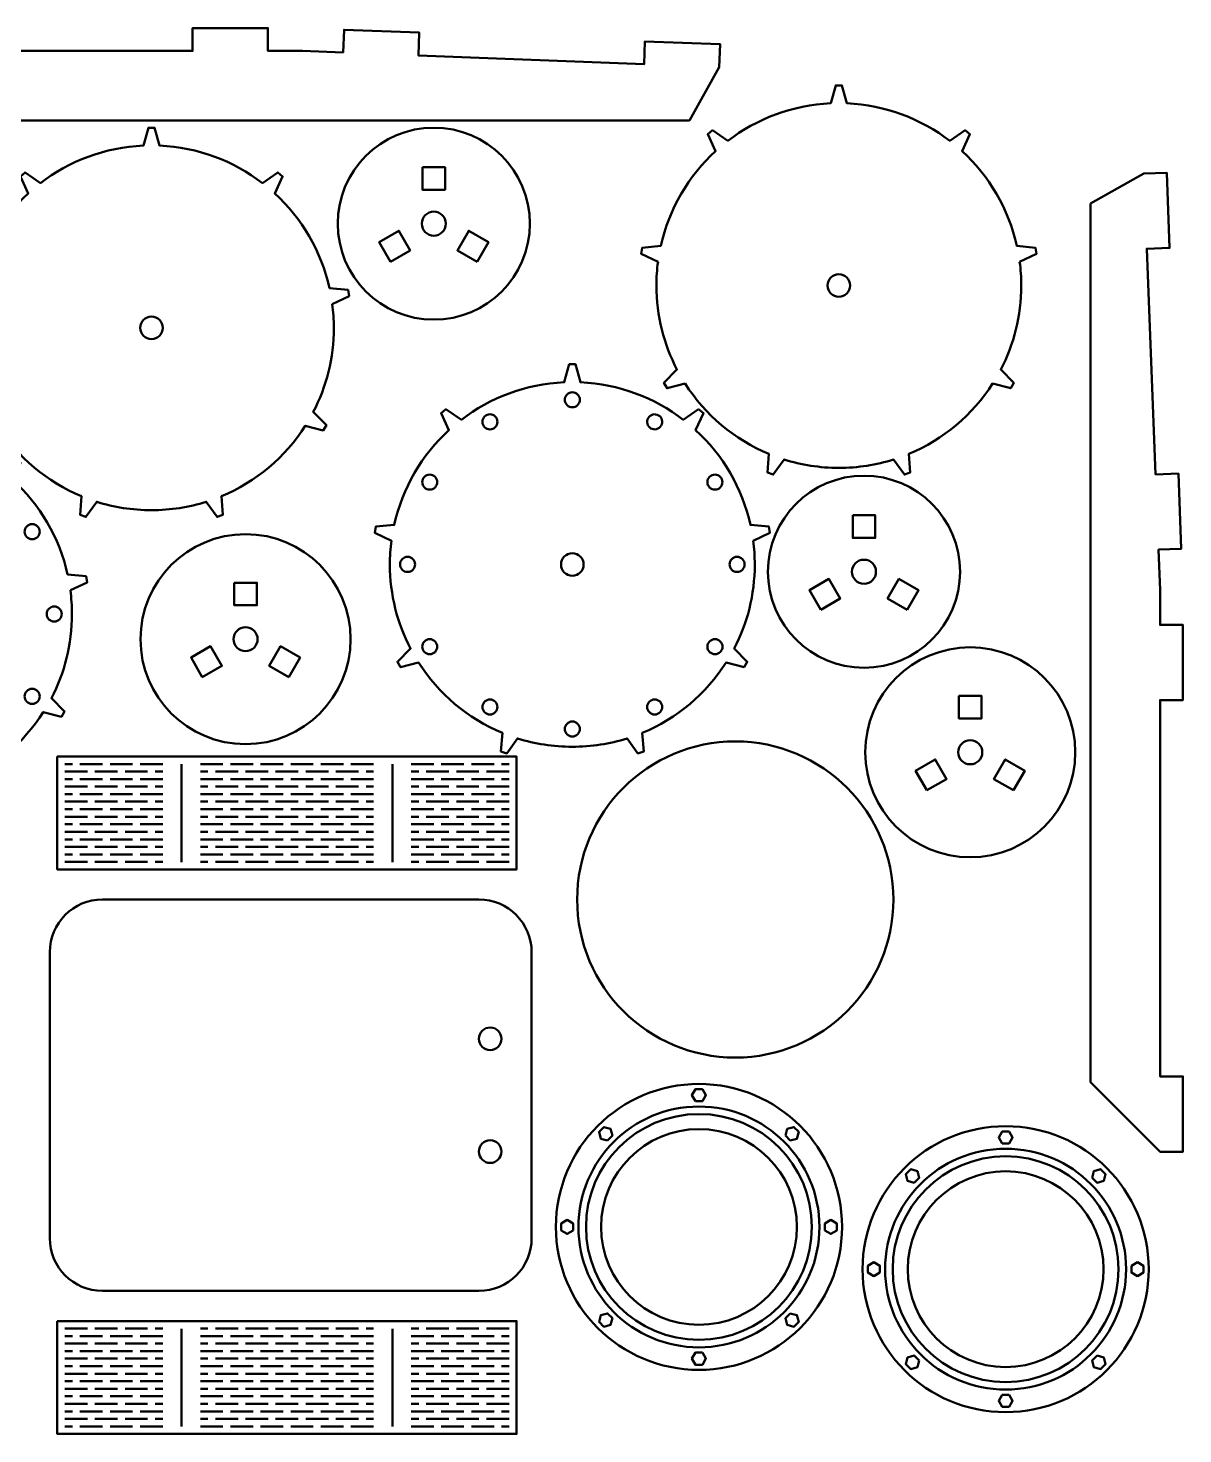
# Model space of a CAD drawing. Header units: inches. Extents: x -370 to 849, y -422 to 797.
# Drawn here: x 695.2 to 848.5, y -321.3 to -134.5 of the extents above; entities that cross this region are included whole.
import ezdxf

# ---------------------------------------------------------------- set-up
doc = ezdxf.new("R2010")
doc.units = ezdxf.units.IN
doc.header["$MEASUREMENT"] = 0
doc.layers.add('Layer 1', color=7, linetype='Continuous')

# ---------------------------------------------------------------- blocks, each defined once
blk = doc.blocks.new('block 59')
at = {"layer": 'Layer 1', "color": 7, "lineweight": 50, "true_color": 0xffffff}
blk.add_open_spline([(762.05, -257.26), (762.05, -253.39), (758.92, -250.25), (755.05, -250.25), (755.05, -250.25), (705.05, -250.25), (705.05, -250.25), (701.19, -250.25), (698.05, -253.39), (698.05, -257.26), (698.05, -257.26), (698.05, -295.26), (698.05, -295.26), (698.05, -299.12), (701.19, -302.26), (705.05, -302.26), (705.05, -302.26), (755.05, -302.26), (755.05, -302.26), (758.92, -302.26), (762.05, -299.12), (762.05, -295.26), (762.05, -295.26), (762.05, -257.26), (762.05, -257.26)], degree=3, knots=[0, 0, 0, 0, 1, 1, 1, 2, 2, 2, 3, 3, 3, 4, 4, 4, 5, 5, 5, 6, 6, 6, 7, 7, 7, 8, 8, 8, 8], dxfattribs=at)
at = {"layer": 'Layer 1', "color": 240, "lineweight": 50, "true_color": 0xed1c24}
for points in [[(756.55, -267.25), (757.38, -267.25), (758.05, -267.93), (758.05, -268.75), (758.05, -269.58), (757.38, -270.25), (756.55, -270.25), (755.73, -270.25), (755.05, -269.58), (755.05, -268.75), (755.05, -267.93), (755.73, -267.25), (756.55, -267.25)], [(756.55, -282.25), (757.38, -282.25), (758.05, -282.93), (758.05, -283.75), (758.05, -284.58), (757.38, -285.25), (756.55, -285.25), (755.73, -285.25), (755.05, -284.58), (755.05, -283.75), (755.05, -282.93), (755.73, -282.25), (756.55, -282.25)]]:
    blk.add_open_spline(points, degree=3, knots=[0, 0, 0, 0, 1, 1, 1, 2, 2, 2, 3, 3, 3, 4, 4, 4, 4], dxfattribs=at)
blk = doc.blocks.new('block 62')
at = {"layer": 'Layer 1', "color": 7, "lineweight": 50, "true_color": 0xffffff}
for points in [[(699.05, -306.26), (760.05, -306.26), (760.05, -321.26), (699.05, -321.26), (699.05, -306.26)], [(700.05, -308.26), (701.05, -308.26)], [(703.05, -309.26), (700.05, -309.26)], [(705.05, -308.26), (702.05, -308.26)], [(707.05, -309.26), (704.05, -309.26)], [(709.05, -308.26), (706.05, -308.26)], [(711.05, -309.26), (708.05, -309.26)], [(713.05, -308.26), (710.05, -308.26)], [(713.05, -309.26), (712.05, -309.26)], [(721.05, -308.26), (718.05, -308.26)], [(719.05, -309.26), (718.05, -309.26)], [(723.05, -309.26), (720.05, -309.26)], [(725.05, -308.26), (722.05, -308.26)], [(727.05, -309.26), (724.05, -309.26)], [(729.05, -308.26), (726.05, -308.26)], [(731.05, -309.26), (728.05, -309.26)], [(733.05, -308.26), (730.05, -308.26)], [(735.05, -309.26), (732.05, -309.26)], [(737.05, -308.26), (734.05, -308.26)], [(739.05, -309.26), (736.05, -309.26)], [(741.05, -308.26), (738.05, -308.26)], [(741.05, -309.26), (740.05, -309.26)], [(749.05, -308.26), (746.05, -308.26)], [(747.05, -309.26), (746.05, -309.26)], [(751.05, -309.26), (748.05, -309.26)], [(753.05, -308.26), (750.05, -308.26)], [(755.05, -309.26), (752.05, -309.26)], [(757.05, -308.26), (754.05, -308.26)], [(759.05, -309.26), (756.05, -309.26)], [(758.05, -308.26), (759.05, -308.26)], [(700.05, -310.26), (701.05, -310.26)], [(703.05, -311.26), (700.05, -311.26)], [(705.05, -310.26), (702.05, -310.26)], [(707.05, -311.26), (704.05, -311.26)], [(709.05, -310.26), (706.05, -310.26)], [(711.05, -311.26), (708.05, -311.26)], [(713.05, -310.26), (710.05, -310.26)], [(713.05, -311.26), (712.05, -311.26)], [(721.05, -310.26), (718.05, -310.26)], [(719.05, -311.26), (718.05, -311.26)], [(723.05, -311.26), (720.05, -311.26)], [(725.05, -310.26), (722.05, -310.26)], [(727.05, -311.26), (724.05, -311.26)], [(729.05, -310.26), (726.05, -310.26)], [(731.05, -311.26), (728.05, -311.26)], [(733.05, -310.26), (730.05, -310.26)], [(735.05, -311.26), (732.05, -311.26)], [(737.05, -310.26), (734.05, -310.26)], [(739.05, -311.26), (736.05, -311.26)], [(741.05, -310.26), (738.05, -310.26)], [(741.05, -311.26), (740.05, -311.26)], [(749.05, -310.26), (746.05, -310.26)], [(747.05, -311.26), (746.05, -311.26)], [(751.05, -311.26), (748.05, -311.26)], [(753.05, -310.26), (750.05, -310.26)], [(755.05, -311.26), (752.05, -311.26)], [(757.05, -310.26), (754.05, -310.26)], [(759.05, -311.26), (756.05, -311.26)], [(758.05, -310.26), (759.05, -310.26)], [(700.05, -312.26), (701.05, -312.26)], [(703.05, -313.26), (700.05, -313.26)], [(705.05, -312.26), (702.05, -312.26)], [(707.05, -313.26), (704.05, -313.26)], [(709.05, -312.26), (706.05, -312.26)], [(711.05, -313.26), (708.05, -313.26)], [(713.05, -312.26), (710.05, -312.26)], [(713.05, -313.26), (712.05, -313.26)], [(721.05, -312.26), (718.05, -312.26)], [(719.05, -313.26), (718.05, -313.26)], [(723.05, -313.26), (720.05, -313.26)], [(725.05, -312.26), (722.05, -312.26)], [(727.05, -313.26), (724.05, -313.26)], [(729.05, -312.26), (726.05, -312.26)], [(731.05, -313.26), (728.05, -313.26)], [(733.05, -312.26), (730.05, -312.26)], [(735.05, -313.26), (732.05, -313.26)], [(737.05, -312.26), (734.05, -312.26)], [(739.05, -313.26), (736.05, -313.26)], [(741.05, -312.26), (738.05, -312.26)], [(741.05, -313.26), (740.05, -313.26)], [(749.05, -312.26), (746.05, -312.26)], [(747.05, -313.26), (746.05, -313.26)], [(751.05, -313.26), (748.05, -313.26)], [(753.05, -312.26), (750.05, -312.26)], [(755.05, -313.26), (752.05, -313.26)], [(757.05, -312.26), (754.05, -312.26)], [(759.05, -313.26), (756.05, -313.26)], [(758.05, -312.26), (759.05, -312.26)], [(700.05, -314.26), (701.05, -314.26)], [(703.05, -315.26), (700.05, -315.26)], [(705.05, -314.26), (702.05, -314.26)], [(707.05, -315.26), (704.05, -315.26)], [(709.05, -314.26), (706.05, -314.26)], [(711.05, -315.26), (708.05, -315.26)], [(713.05, -314.26), (710.05, -314.26)], [(713.05, -315.26), (712.05, -315.26)], [(721.05, -314.26), (718.05, -314.26)], [(719.05, -315.26), (718.05, -315.26)], [(723.05, -315.26), (720.05, -315.26)], [(725.05, -314.26), (722.05, -314.26)], [(727.05, -315.26), (724.05, -315.26)], [(729.05, -314.26), (726.05, -314.26)], [(731.05, -315.26), (728.05, -315.26)], [(733.05, -314.26), (730.05, -314.26)], [(735.05, -315.26), (732.05, -315.26)], [(737.05, -314.26), (734.05, -314.26)], [(739.05, -315.26), (736.05, -315.26)], [(741.05, -314.26), (738.05, -314.26)], [(741.05, -315.26), (740.05, -315.26)], [(749.05, -314.26), (746.05, -314.26)], [(747.05, -315.26), (746.05, -315.26)], [(751.05, -315.26), (748.05, -315.26)], [(753.05, -314.26), (750.05, -314.26)], [(755.05, -315.26), (752.05, -315.26)], [(757.05, -314.26), (754.05, -314.26)], [(759.05, -315.26), (756.05, -315.26)], [(758.05, -314.26), (759.05, -314.26)], [(700.05, -316.26), (701.05, -316.26)], [(703.05, -317.26), (700.05, -317.26)], [(705.05, -316.26), (702.05, -316.26)], [(707.05, -317.26), (704.05, -317.26)], [(709.05, -316.26), (706.05, -316.26)], [(711.05, -317.26), (708.05, -317.26)], [(713.05, -316.26), (710.05, -316.26)], [(713.05, -317.26), (712.05, -317.26)], [(721.05, -316.26), (718.05, -316.26)], [(719.05, -317.26), (718.05, -317.26)], [(723.05, -317.26), (720.05, -317.26)], [(725.05, -316.26), (722.05, -316.26)], [(727.05, -317.26), (724.05, -317.26)], [(729.05, -316.26), (726.05, -316.26)], [(731.05, -317.26), (728.05, -317.26)], [(733.05, -316.26), (730.05, -316.26)], [(735.05, -317.26), (732.05, -317.26)], [(737.05, -316.26), (734.05, -316.26)], [(739.05, -317.26), (736.05, -317.26)], [(741.05, -316.26), (738.05, -316.26)], [(741.05, -317.26), (740.05, -317.26)], [(749.05, -316.26), (746.05, -316.26)], [(747.05, -317.26), (746.05, -317.26)], [(751.05, -317.26), (748.05, -317.26)], [(753.05, -316.26), (750.05, -316.26)], [(755.05, -317.26), (752.05, -317.26)], [(757.05, -316.26), (754.05, -316.26)], [(759.05, -317.26), (756.05, -317.26)], [(758.05, -316.26), (759.05, -316.26)], [(700.05, -318.26), (701.05, -318.26)], [(703.05, -319.26), (700.05, -319.26)], [(705.05, -318.26), (702.05, -318.26)], [(707.05, -319.26), (704.05, -319.26)], [(709.05, -318.26), (706.05, -318.26)], [(711.05, -319.26), (708.05, -319.26)], [(713.05, -318.26), (710.05, -318.26)], [(713.05, -319.26), (712.05, -319.26)], [(721.05, -318.26), (718.05, -318.26)], [(719.05, -319.26), (718.05, -319.26)], [(723.05, -319.26), (720.05, -319.26)], [(725.05, -318.26), (722.05, -318.26)], [(727.05, -319.26), (724.05, -319.26)], [(729.05, -318.26), (726.05, -318.26)], [(731.05, -319.26), (728.05, -319.26)], [(733.05, -318.26), (730.05, -318.26)], [(735.05, -319.26), (732.05, -319.26)], [(737.05, -318.26), (734.05, -318.26)], [(739.05, -319.26), (736.05, -319.26)], [(741.05, -318.26), (738.05, -318.26)], [(741.05, -319.26), (740.05, -319.26)], [(749.05, -318.26), (746.05, -318.26)], [(747.05, -319.26), (746.05, -319.26)], [(751.05, -319.26), (748.05, -319.26)], [(753.05, -318.26), (750.05, -318.26)], [(755.05, -319.26), (752.05, -319.26)], [(757.05, -318.26), (754.05, -318.26)], [(759.05, -319.26), (756.05, -319.26)], [(758.05, -318.26), (759.05, -318.26)], [(700.05, -320.26), (701.05, -320.26)], [(705.05, -320.26), (702.05, -320.26)], [(709.05, -320.26), (706.05, -320.26)], [(713.05, -320.26), (710.05, -320.26)], [(721.05, -320.26), (718.05, -320.26)], [(725.05, -320.26), (722.05, -320.26)], [(729.05, -320.26), (726.05, -320.26)], [(733.05, -320.26), (730.05, -320.26)], [(737.05, -320.26), (734.05, -320.26)], [(741.05, -320.26), (738.05, -320.26)], [(749.05, -320.26), (746.05, -320.26)], [(753.05, -320.26), (750.05, -320.26)], [(757.05, -320.26), (754.05, -320.26)], [(758.05, -320.26), (759.05, -320.26)]]:
    blk.add_lwpolyline(points, dxfattribs=at)
blk = doc.blocks.new('block 61')
at = {"layer": 'Layer 1', "color": 7, "lineweight": 50, "true_color": 0xffffff}
for points in [[(703.05, -307.26), (700.05, -307.26)], [(707.05, -307.26), (704.05, -307.26)], [(711.05, -307.26), (708.05, -307.26)], [(713.05, -307.26), (712.05, -307.26)], [(719.05, -307.26), (718.05, -307.26)], [(723.05, -307.26), (720.05, -307.26)], [(727.05, -307.26), (724.05, -307.26)], [(731.05, -307.26), (728.05, -307.26)], [(735.05, -307.26), (732.05, -307.26)], [(739.05, -307.26), (736.05, -307.26)], [(741.05, -307.26), (740.05, -307.26)], [(747.05, -307.26), (746.05, -307.26)], [(751.05, -307.26), (748.05, -307.26)], [(755.05, -307.26), (752.05, -307.26)], [(759.05, -307.26), (756.05, -307.26)]]:
    blk.add_lwpolyline(points, dxfattribs=at)
at = {"layer": 'Layer 1'}
blk.add_blockref('block 62', (0, 0), dxfattribs=at)
blk = doc.blocks.new('block 60')
at = {"layer": 'Layer 1', "color": 240, "lineweight": 50, "true_color": 0xed1c24}
for points in [[(715.55, -307.28), (715.55, -320.27)], [(743.55, -307.28), (743.55, -320.27)]]:
    blk.add_lwpolyline(points, dxfattribs=at)
at = {"layer": 'Layer 1'}
blk.add_blockref('block 61', (0, 0), dxfattribs=at)
blk = doc.blocks.new('block 65')
at = {"layer": 'Layer 1', "color": 7, "lineweight": 50, "true_color": 0xffffff}
for points in [[(699.05, -231.25), (760.05, -231.25), (760.05, -246.25), (699.05, -246.25), (699.05, -231.25)], [(700.05, -232.25), (701.05, -232.25)], [(703.05, -233.25), (700.05, -233.25)], [(705.05, -232.25), (702.05, -232.25)], [(707.05, -233.25), (704.05, -233.25)], [(709.05, -232.25), (706.05, -232.25)], [(711.05, -233.25), (708.05, -233.25)], [(713.05, -232.25), (710.05, -232.25)], [(713.05, -233.25), (712.05, -233.25)], [(721.05, -232.25), (718.05, -232.25)], [(719.05, -233.25), (718.05, -233.25)], [(723.05, -233.25), (720.05, -233.25)], [(725.05, -232.25), (722.05, -232.25)], [(727.05, -233.25), (724.05, -233.25)], [(729.05, -232.25), (726.05, -232.25)], [(731.05, -233.25), (728.05, -233.25)], [(733.05, -232.25), (730.05, -232.25)], [(735.05, -233.25), (732.05, -233.25)], [(737.05, -232.25), (734.05, -232.25)], [(739.05, -233.25), (736.05, -233.25)], [(741.05, -232.25), (738.05, -232.25)], [(741.05, -233.25), (740.05, -233.25)], [(749.05, -232.25), (746.05, -232.25)], [(747.05, -233.25), (746.05, -233.25)], [(751.05, -233.25), (748.05, -233.25)], [(753.05, -232.25), (750.05, -232.25)], [(755.05, -233.25), (752.05, -233.25)], [(757.05, -232.25), (754.05, -232.25)], [(759.05, -233.25), (756.05, -233.25)], [(758.05, -232.25), (759.05, -232.25)], [(700.05, -234.25), (701.05, -234.25)], [(703.05, -235.25), (700.05, -235.25)], [(705.05, -234.25), (702.05, -234.25)], [(707.05, -235.25), (704.05, -235.25)], [(709.05, -234.25), (706.05, -234.25)], [(711.05, -235.25), (708.05, -235.25)], [(713.05, -234.25), (710.05, -234.25)], [(713.05, -235.25), (712.05, -235.25)], [(721.05, -234.25), (718.05, -234.25)], [(719.05, -235.25), (718.05, -235.25)], [(723.05, -235.25), (720.05, -235.25)], [(725.05, -234.25), (722.05, -234.25)], [(727.05, -235.25), (724.05, -235.25)], [(729.05, -234.25), (726.05, -234.25)], [(731.05, -235.25), (728.05, -235.25)], [(733.05, -234.25), (730.05, -234.25)], [(735.05, -235.25), (732.05, -235.25)], [(737.05, -234.25), (734.05, -234.25)], [(739.05, -235.25), (736.05, -235.25)], [(741.05, -234.25), (738.05, -234.25)], [(741.05, -235.25), (740.05, -235.25)], [(749.05, -234.25), (746.05, -234.25)], [(747.05, -235.25), (746.05, -235.25)], [(751.05, -235.25), (748.05, -235.25)], [(753.05, -234.25), (750.05, -234.25)], [(755.05, -235.25), (752.05, -235.25)], [(757.05, -234.25), (754.05, -234.25)], [(759.05, -235.25), (756.05, -235.25)], [(758.05, -234.25), (759.05, -234.25)], [(700.05, -236.25), (701.05, -236.25)], [(705.05, -236.25), (702.05, -236.25)], [(709.05, -236.25), (706.05, -236.25)], [(713.05, -236.25), (710.05, -236.25)], [(721.05, -236.25), (718.05, -236.25)], [(725.05, -236.25), (722.05, -236.25)], [(729.05, -236.25), (726.05, -236.25)], [(733.05, -236.25), (730.05, -236.25)], [(737.05, -236.25), (734.05, -236.25)], [(741.05, -236.25), (738.05, -236.25)], [(749.05, -236.25), (746.05, -236.25)], [(753.05, -236.25), (750.05, -236.25)], [(757.05, -236.25), (754.05, -236.25)], [(758.05, -236.25), (759.05, -236.25)], [(703.05, -237.25), (700.05, -237.25)], [(700.05, -238.25), (701.05, -238.25)], [(705.05, -238.25), (702.05, -238.25)], [(707.05, -237.25), (704.05, -237.25)], [(709.05, -238.25), (706.05, -238.25)], [(711.05, -237.25), (708.05, -237.25)], [(713.05, -238.25), (710.05, -238.25)], [(713.05, -237.25), (712.05, -237.25)], [(719.05, -237.25), (718.05, -237.25)], [(721.05, -238.25), (718.05, -238.25)], [(723.05, -237.25), (720.05, -237.25)], [(725.05, -238.25), (722.05, -238.25)], [(727.05, -237.25), (724.05, -237.25)], [(729.05, -238.25), (726.05, -238.25)], [(731.05, -237.25), (728.05, -237.25)], [(733.05, -238.25), (730.05, -238.25)], [(735.05, -237.25), (732.05, -237.25)], [(737.05, -238.25), (734.05, -238.25)], [(739.05, -237.25), (736.05, -237.25)], [(741.05, -238.25), (738.05, -238.25)], [(741.05, -237.25), (740.05, -237.25)], [(747.05, -237.25), (746.05, -237.25)], [(749.05, -238.25), (746.05, -238.25)], [(751.05, -237.25), (748.05, -237.25)], [(753.05, -238.25), (750.05, -238.25)], [(755.05, -237.25), (752.05, -237.25)], [(757.05, -238.25), (754.05, -238.25)], [(759.05, -237.25), (756.05, -237.25)], [(758.05, -238.25), (759.05, -238.25)], [(703.05, -239.26), (700.05, -239.26)], [(700.05, -240.26), (701.05, -240.26)], [(705.05, -240.26), (702.05, -240.26)], [(707.05, -239.26), (704.05, -239.26)], [(709.05, -240.26), (706.05, -240.26)], [(711.05, -239.26), (708.05, -239.26)], [(713.05, -240.26), (710.05, -240.26)], [(713.05, -239.26), (712.05, -239.26)], [(719.05, -239.26), (718.05, -239.26)], [(721.05, -240.26), (718.05, -240.26)], [(723.05, -239.26), (720.05, -239.26)], [(725.05, -240.26), (722.05, -240.26)], [(727.05, -239.26), (724.05, -239.26)], [(729.05, -240.26), (726.05, -240.26)], [(731.05, -239.26), (728.05, -239.26)], [(733.05, -240.26), (730.05, -240.26)], [(735.05, -239.26), (732.05, -239.26)], [(737.05, -240.26), (734.05, -240.26)], [(739.05, -239.26), (736.05, -239.26)], [(741.05, -240.26), (738.05, -240.26)], [(741.05, -239.26), (740.05, -239.26)], [(747.05, -239.26), (746.05, -239.26)], [(749.05, -240.26), (746.05, -240.26)], [(751.05, -239.26), (748.05, -239.26)], [(753.05, -240.26), (750.05, -240.26)], [(755.05, -239.26), (752.05, -239.26)], [(757.05, -240.26), (754.05, -240.26)], [(759.05, -239.26), (756.05, -239.26)], [(758.05, -240.26), (759.05, -240.26)], [(703.05, -241.26), (700.05, -241.26)], [(700.05, -242.26), (701.05, -242.26)], [(705.05, -242.26), (702.05, -242.26)], [(707.05, -241.26), (704.05, -241.26)], [(709.05, -242.26), (706.05, -242.26)], [(711.05, -241.26), (708.05, -241.26)], [(713.05, -242.26), (710.05, -242.26)], [(713.05, -241.26), (712.05, -241.26)], [(719.05, -241.26), (718.05, -241.26)], [(721.05, -242.26), (718.05, -242.26)], [(723.05, -241.26), (720.05, -241.26)], [(725.05, -242.26), (722.05, -242.26)], [(727.05, -241.26), (724.05, -241.26)], [(729.05, -242.26), (726.05, -242.26)], [(731.05, -241.26), (728.05, -241.26)], [(733.05, -242.26), (730.05, -242.26)], [(735.05, -241.26), (732.05, -241.26)], [(737.05, -242.26), (734.05, -242.26)], [(739.05, -241.26), (736.05, -241.26)], [(741.05, -242.26), (738.05, -242.26)], [(741.05, -241.26), (740.05, -241.26)], [(747.05, -241.26), (746.05, -241.26)], [(749.05, -242.26), (746.05, -242.26)], [(751.05, -241.26), (748.05, -241.26)], [(753.05, -242.26), (750.05, -242.26)], [(755.05, -241.26), (752.05, -241.26)], [(757.05, -242.26), (754.05, -242.26)], [(759.05, -241.26), (756.05, -241.26)], [(758.05, -242.26), (759.05, -242.26)], [(703.05, -243.26), (700.05, -243.26)], [(700.05, -244.26), (701.05, -244.26)], [(705.05, -244.26), (702.05, -244.26)], [(707.05, -243.26), (704.05, -243.26)], [(709.05, -244.26), (706.05, -244.26)], [(711.05, -243.26), (708.05, -243.26)], [(713.05, -244.26), (710.05, -244.26)], [(713.05, -243.26), (712.05, -243.26)], [(719.05, -243.26), (718.05, -243.26)], [(721.05, -244.26), (718.05, -244.26)], [(723.05, -243.26), (720.05, -243.26)], [(725.05, -244.26), (722.05, -244.26)], [(727.05, -243.26), (724.05, -243.26)], [(729.05, -244.26), (726.05, -244.26)], [(731.05, -243.26), (728.05, -243.26)], [(733.05, -244.26), (730.05, -244.26)], [(735.05, -243.26), (732.05, -243.26)], [(737.05, -244.26), (734.05, -244.26)], [(739.05, -243.26), (736.05, -243.26)], [(741.05, -244.26), (738.05, -244.26)], [(741.05, -243.26), (740.05, -243.26)], [(747.05, -243.26), (746.05, -243.26)], [(749.05, -244.26), (746.05, -244.26)], [(751.05, -243.26), (748.05, -243.26)], [(753.05, -244.26), (750.05, -244.26)], [(755.05, -243.26), (752.05, -243.26)], [(757.05, -244.26), (754.05, -244.26)], [(759.05, -243.26), (756.05, -243.26)], [(758.05, -244.26), (759.05, -244.26)]]:
    blk.add_lwpolyline(points, dxfattribs=at)
blk = doc.blocks.new('block 64')
at = {"layer": 'Layer 1', "color": 7, "lineweight": 50, "true_color": 0xffffff}
for points in [[(703.05, -245.26), (700.05, -245.26)], [(707.05, -245.26), (704.05, -245.26)], [(711.05, -245.26), (708.05, -245.26)], [(713.05, -245.26), (712.05, -245.26)], [(719.05, -245.26), (718.05, -245.26)], [(723.05, -245.26), (720.05, -245.26)], [(727.05, -245.26), (724.05, -245.26)], [(731.05, -245.26), (728.05, -245.26)], [(735.05, -245.26), (732.05, -245.26)], [(739.05, -245.26), (736.05, -245.26)], [(741.05, -245.26), (740.05, -245.26)], [(747.05, -245.26), (746.05, -245.26)], [(751.05, -245.26), (748.05, -245.26)], [(755.05, -245.26), (752.05, -245.26)], [(759.05, -245.26), (756.05, -245.26)]]:
    blk.add_lwpolyline(points, dxfattribs=at)
at = {"layer": 'Layer 1'}
blk.add_blockref('block 65', (0, 0), dxfattribs=at)
blk = doc.blocks.new('block 63')
at = {"layer": 'Layer 1', "color": 240, "lineweight": 50, "true_color": 0xed1c24}
for points in [[(715.55, -245.28), (715.55, -232.28)], [(743.55, -232.28), (743.55, -245.28)]]:
    blk.add_lwpolyline(points, dxfattribs=at)
at = {"layer": 'Layer 1'}
blk.add_blockref('block 64', (0, 0), dxfattribs=at)
blk = doc.blocks.new('block 68')
at = {"layer": 'Layer 1', "color": 240, "lineweight": 50, "true_color": 0xed1c24}
for points in [[(783.8, -277.06), (783.34, -276.26), (783.8, -275.46), (784.73, -275.46), (785.19, -276.26), (784.73, -277.06), (783.8, -277.06)], [(772.13, -282.27), (771.24, -282.03), (771, -281.14), (771.65, -280.49), (772.54, -280.73), (772.78, -281.62), (772.13, -282.27)], [(795.75, -281.62), (795.99, -280.73), (796.88, -280.49), (797.53, -281.14), (797.29, -282.03), (796.4, -282.27), (795.75, -281.62)], [(767.56, -294.22), (766.76, -294.68), (765.97, -294.22), (765.97, -293.3), (766.76, -292.83), (767.56, -293.3), (767.56, -294.22)], [(800.97, -293.3), (801.77, -292.83), (802.57, -293.3), (802.57, -294.22), (801.77, -294.68), (800.97, -294.22), (800.97, -293.3)], [(772.78, -305.89), (772.54, -306.78), (771.65, -307.02), (771, -306.37), (771.24, -305.48), (772.13, -305.24), (772.78, -305.89)], [(796.4, -305.24), (797.29, -305.48), (797.53, -306.37), (796.88, -307.02), (795.99, -306.78), (795.75, -305.89), (796.4, -305.24)], [(784.73, -310.46), (785.19, -311.26), (784.73, -312.06), (783.8, -312.06), (783.34, -311.26), (783.8, -310.46), (784.73, -310.46)]]:
    blk.add_lwpolyline(points, dxfattribs=at)
at = {"layer": 'Layer 1', "color": 7, "lineweight": 50, "true_color": 0xffffff}
for points in [[(784.27, -274.76), (773.77, -274.76), (765.27, -283.26), (765.27, -293.76), (765.27, -304.25), (773.77, -312.75), (784.27, -312.75), (794.76, -312.75), (803.27, -304.25), (803.27, -293.76), (803.27, -283.26), (794.76, -274.76), (784.27, -274.76)], [(784.27, -309.76), (775.43, -309.76), (768.27, -302.59), (768.27, -293.76), (768.27, -284.92), (775.43, -277.76), (784.27, -277.76), (793.1, -277.76), (800.27, -284.92), (800.27, -293.76), (800.27, -302.59), (793.1, -309.76), (784.27, -309.76)], [(784.27, -278.76), (792.55, -278.76), (799.27, -285.47), (799.27, -293.76), (799.27, -302.04), (792.55, -308.76), (784.27, -308.76), (775.98, -308.76), (769.27, -302.04), (769.27, -293.76), (769.27, -285.47), (775.98, -278.76), (784.27, -278.76)]]:
    blk.add_open_spline(points, degree=3, knots=[0, 0, 0, 0, 1, 1, 1, 2, 2, 2, 3, 3, 3, 4, 4, 4, 4], dxfattribs=at)
blk = doc.blocks.new('block 67')
at = {"layer": 'Layer 1', "color": 240, "lineweight": 50, "true_color": 0xed1c24}
blk.add_open_spline([(784.27, -280.76), (791.45, -280.76), (797.27, -286.58), (797.27, -293.76), (797.27, -300.94), (791.45, -306.76), (784.27, -306.76), (777.09, -306.76), (771.27, -300.94), (771.27, -293.76), (771.27, -286.58), (777.09, -280.76), (784.27, -280.76)], degree=3, knots=[0, 0, 0, 0, 1, 1, 1, 2, 2, 2, 3, 3, 3, 4, 4, 4, 4], dxfattribs=at)
at = {"layer": 'Layer 1'}
blk.add_blockref('block 68', (0, 0), dxfattribs=at)
blk = doc.blocks.new('block 70')
at = {"layer": 'Layer 1', "color": 240, "lineweight": 50, "true_color": 0xed1c24}
for points in [[(824.54, -282.67), (824.08, -281.87), (824.54, -281.07), (825.46, -281.07), (825.92, -281.87), (825.46, -282.67), (824.54, -282.67)], [(812.87, -287.89), (811.97, -287.65), (811.74, -286.76), (812.39, -286.1), (813.28, -286.34), (813.52, -287.23), (812.87, -287.89)], [(836.48, -287.23), (836.72, -286.34), (837.62, -286.1), (838.27, -286.76), (838.03, -287.65), (837.14, -287.89), (836.48, -287.23)], [(808.3, -299.83), (807.5, -300.29), (806.7, -299.83), (806.7, -298.91), (807.5, -298.45), (808.3, -298.91), (808.3, -299.83)], [(841.7, -298.91), (842.5, -298.45), (843.3, -298.91), (843.3, -299.83), (842.5, -300.29), (841.7, -299.83), (841.7, -298.91)], [(813.52, -311.51), (813.28, -312.4), (812.39, -312.64), (811.74, -311.98), (811.97, -311.09), (812.87, -310.85), (813.52, -311.51)], [(837.14, -310.85), (838.03, -311.09), (838.27, -311.98), (837.62, -312.64), (836.72, -312.4), (836.49, -311.51), (837.14, -310.85)], [(825.46, -316.07), (825.92, -316.87), (825.46, -317.67), (824.54, -317.67), (824.08, -316.87), (824.54, -316.07), (825.46, -316.07)]]:
    blk.add_lwpolyline(points, dxfattribs=at)
at = {"layer": 'Layer 1', "color": 7, "lineweight": 50, "true_color": 0xffffff}
for points in [[(825, -280.37), (814.51, -280.37), (806, -288.88), (806, -299.37), (806, -309.86), (814.51, -318.37), (825, -318.37), (835.5, -318.37), (844, -309.86), (844, -299.37), (844, -288.88), (835.5, -280.37), (825, -280.37)], [(825, -315.37), (816.17, -315.37), (809, -308.21), (809, -299.37), (809, -290.53), (816.17, -283.37), (825, -283.37), (833.84, -283.37), (841, -290.54), (841, -299.37), (841, -308.21), (833.84, -315.37), (825, -315.37)], [(825, -284.37), (833.29, -284.37), (840, -291.09), (840, -299.37), (840, -307.65), (833.29, -314.37), (825, -314.37), (816.72, -314.37), (810, -307.65), (810, -299.37), (810, -291.09), (816.72, -284.37), (825, -284.37)]]:
    blk.add_open_spline(points, degree=3, knots=[0, 0, 0, 0, 1, 1, 1, 2, 2, 2, 3, 3, 3, 4, 4, 4, 4], dxfattribs=at)
blk = doc.blocks.new('block 69')
at = {"layer": 'Layer 1', "color": 240, "lineweight": 50, "true_color": 0xed1c24}
blk.add_open_spline([(825, -286.37), (832.18, -286.37), (838, -292.19), (838, -299.37), (838, -306.55), (832.18, -312.37), (825, -312.37), (817.82, -312.37), (812, -306.55), (812, -299.37), (812, -292.19), (817.82, -286.37), (825, -286.37)], degree=3, knots=[0, 0, 0, 0, 1, 1, 1, 2, 2, 2, 3, 3, 3, 4, 4, 4, 4], dxfattribs=at)
at = {"layer": 'Layer 1'}
blk.add_blockref('block 70', (0, 0), dxfattribs=at)
blk = doc.blocks.new('block 72')
at = {"layer": 'Layer 1', "color": 7, "lineweight": 50, "true_color": 0xffffff}
for points, knots in [([(700.79, -209.17), (700.79, -209.17), (703.02, -208.11), (703.02, -208.11), (703.02, -208.11), (702.88, -207.3), (702.88, -207.3), (702.88, -207.3), (700.42, -207.06), (700.42, -207.06), (699.32, -202.13), (696.73, -197.77), (693.14, -194.47), (693.14, -194.47), (694.17, -192.22), (694.17, -192.22), (694.17, -192.22), (693.54, -191.69), (693.54, -191.69), (693.54, -191.69), (691.5, -193.09), (691.5, -193.09), (687.68, -190.16), (682.97, -188.34), (677.84, -188.12), (677.84, -188.12), (677.18, -185.73), (677.18, -185.73), (677.18, -185.73), (676.36, -185.73), (676.36, -185.73), (676.36, -185.73), (675.7, -188.12), (675.7, -188.12), (670.57, -188.34), (665.85, -190.16), (662.03, -193.09), (662.03, -193.09), (659.99, -191.69), (659.99, -191.69), (659.99, -191.69), (659.37, -192.22), (659.37, -192.22), (659.37, -192.22), (660.39, -194.47), (660.39, -194.47), (656.8, -197.77), (654.21, -202.13), (653.12, -207.06), (653.12, -207.06), (650.66, -207.3), (650.66, -207.3), (650.66, -207.3), (650.52, -208.11), (650.52, -208.11), (650.52, -208.11), (652.75, -209.18), (652.75, -209.18), (652.62, -210.21), (652.54, -211.26), (652.54, -212.32), (652.54, -216.35), (653.53, -220.15), (655.27, -223.5), (655.27, -223.5), (653.54, -225.26), (653.54, -225.26), (653.54, -225.26), (653.95, -225.97), (653.95, -225.97), (653.95, -225.97), (656.35, -225.35), (656.35, -225.35), (659, -229.5), (662.88, -232.79), (667.48, -234.71), (667.48, -234.71), (667.29, -237.17), (667.29, -237.17), (667.29, -237.17), (668.06, -237.45), (668.06, -237.45), (668.06, -237.45), (669.5, -235.44), (669.5, -235.44), (671.79, -236.16), (674.24, -236.55), (676.77, -236.55), (679.31, -236.55), (681.75, -236.16), (684.05, -235.44), (684.05, -235.44), (685.48, -237.45), (685.48, -237.45), (685.48, -237.45), (686.25, -237.17), (686.25, -237.17), (686.25, -237.17), (686.06, -234.71), (686.06, -234.71), (690.66, -232.79), (694.54, -229.5), (697.19, -225.35), (697.19, -225.35), (699.59, -225.97), (699.59, -225.97), (699.59, -225.97), (700, -225.26), (700, -225.26), (700, -225.26), (698.27, -223.49), (698.27, -223.49), (700.01, -220.15), (701, -216.35), (701, -212.32), (700.99, -211.25), (700.92, -210.2), (700.79, -209.17)], [0, 0, 0, 0, 1, 1, 1, 2, 2, 2, 3, 3, 3, 4, 4, 4, 5, 5, 5, 6, 6, 6, 7, 7, 7, 8, 8, 8, 9, 9, 9, 10, 10, 10, 11, 11, 11, 12, 12, 12, 13, 13, 13, 14, 14, 14, 15, 15, 15, 16, 16, 16, 17, 17, 17, 18, 18, 18, 19, 19, 19, 20, 20, 20, 21, 21, 21, 22, 22, 22, 23, 23, 23, 24, 24, 24, 25, 25, 25, 26, 26, 26, 27, 27, 27, 28, 28, 28, 29, 29, 29, 30, 30, 30, 31, 31, 31, 32, 32, 32, 33, 33, 33, 34, 34, 34, 35, 35, 35, 36, 36, 36, 37, 37, 37, 38, 38, 38, 39, 39, 39, 39]), ([(676.77, -210.82), (677.59, -210.82), (678.27, -211.49), (678.27, -212.32), (678.27, -213.15), (677.59, -213.82), (676.77, -213.82), (675.94, -213.82), (675.27, -213.15), (675.27, -212.32), (675.27, -211.49), (675.94, -210.82), (676.77, -210.82)], [0, 0, 0, 0, 1, 1, 1, 2, 2, 2, 3, 3, 3, 4, 4, 4, 4])]:
    blk.add_open_spline(points, degree=3, knots=knots, dxfattribs=at)
at = {"layer": 'Layer 1', "color": 240, "lineweight": 50, "true_color": 0xed1c24}
for points in [[(677.77, -190.44), (677.77, -189.89), (677.32, -189.44), (676.77, -189.45), (676.21, -189.44), (675.77, -189.89), (675.77, -190.44), (675.77, -191), (676.21, -191.44), (676.77, -191.44), (677.32, -191.44), (677.77, -191), (677.77, -190.44)], [(665.83, -192.37), (666.38, -192.37), (666.83, -192.82), (666.83, -193.37), (666.83, -193.93), (666.38, -194.37), (665.83, -194.37), (665.28, -194.37), (664.83, -193.93), (664.83, -193.37), (664.83, -192.82), (665.28, -192.37), (665.83, -192.37)], [(688.57, -193.87), (688.85, -193.4), (688.68, -192.78), (688.2, -192.51), (687.73, -192.23), (687.11, -192.4), (686.84, -192.87), (686.56, -193.35), (686.73, -193.96), (687.2, -194.24), (687.68, -194.52), (688.29, -194.35), (688.57, -193.87)], [(657.82, -200.38), (658.37, -200.38), (658.82, -200.83), (658.82, -201.38), (658.82, -201.93), (658.37, -202.38), (657.82, -202.38), (657.27, -202.38), (656.82, -201.93), (656.82, -201.38), (656.82, -200.83), (657.27, -200.38), (657.82, -200.38)], [(695.71, -200.38), (696.26, -200.38), (696.71, -200.83), (696.71, -201.38), (696.71, -201.93), (696.26, -202.38), (695.71, -202.38), (695.16, -202.38), (694.71, -201.93), (694.71, -201.38), (694.71, -200.83), (695.16, -200.38), (695.71, -200.38)], [(654.89, -211.32), (655.44, -211.32), (655.89, -211.77), (655.89, -212.32), (655.89, -212.87), (655.44, -213.32), (654.89, -213.32), (654.34, -213.32), (653.89, -212.87), (653.89, -212.32), (653.89, -211.77), (654.34, -211.32), (654.89, -211.32)], [(698.64, -211.32), (699.19, -211.32), (699.64, -211.77), (699.64, -212.32), (699.64, -212.87), (699.19, -213.32), (698.64, -213.32), (698.09, -213.32), (697.64, -212.87), (697.64, -212.32), (697.64, -211.77), (698.09, -211.32), (698.64, -211.32)], [(657.82, -222.26), (658.37, -222.26), (658.82, -222.7), (658.82, -223.26), (658.82, -223.81), (658.37, -224.26), (657.82, -224.26), (657.27, -224.26), (656.82, -223.81), (656.82, -223.26), (656.82, -222.7), (657.27, -222.26), (657.82, -222.26)], [(695.71, -222.26), (696.26, -222.26), (696.71, -222.7), (696.71, -223.26), (696.71, -223.81), (696.26, -224.26), (695.71, -224.26), (695.16, -224.26), (694.71, -223.81), (694.71, -223.26), (694.71, -222.7), (695.16, -222.26), (695.71, -222.26)], [(665.83, -230.26), (666.38, -230.26), (666.83, -230.71), (666.83, -231.26), (666.83, -231.82), (666.38, -232.26), (665.83, -232.26), (665.28, -232.26), (664.83, -231.82), (664.83, -231.26), (664.83, -230.71), (665.28, -230.26), (665.83, -230.26)], [(687.7, -230.27), (688.26, -230.27), (688.7, -230.71), (688.7, -231.27), (688.7, -231.82), (688.26, -232.27), (687.7, -232.27), (687.15, -232.27), (686.7, -231.82), (686.7, -231.27), (686.7, -230.71), (687.15, -230.27), (687.7, -230.27)], [(676.77, -233.19), (677.32, -233.19), (677.77, -233.64), (677.77, -234.19), (677.77, -234.75), (677.32, -235.19), (676.77, -235.19), (676.21, -235.19), (675.77, -234.75), (675.77, -234.19), (675.77, -233.64), (676.21, -233.19), (676.77, -233.19)]]:
    blk.add_open_spline(points, degree=3, knots=[0, 0, 0, 0, 1, 1, 1, 2, 2, 2, 3, 3, 3, 4, 4, 4, 4], dxfattribs=at)
blk = doc.blocks.new('block 73')
at = {"layer": 'Layer 1', "color": 7, "lineweight": 50, "true_color": 0xffffff}
for points, knots in [([(735.57, -171.14), (735.57, -171.14), (737.81, -170.07), (737.81, -170.07), (737.81, -170.07), (737.67, -169.26), (737.67, -169.26), (737.67, -169.26), (735.21, -169.02), (735.21, -169.02), (734.11, -164.09), (731.52, -159.73), (727.93, -156.43), (727.93, -156.43), (728.96, -154.18), (728.96, -154.18), (728.96, -154.18), (728.33, -153.65), (728.33, -153.65), (728.33, -153.65), (726.29, -155.06), (726.29, -155.06), (722.47, -152.12), (717.76, -150.31), (712.63, -150.08), (712.63, -150.08), (711.97, -147.7), (711.97, -147.7), (711.97, -147.7), (711.15, -147.7), (711.15, -147.7), (711.15, -147.7), (710.48, -150.08), (710.48, -150.08), (705.35, -150.31), (700.64, -152.12), (696.82, -155.06), (696.82, -155.06), (694.78, -153.65), (694.78, -153.65), (694.78, -153.65), (694.15, -154.18), (694.15, -154.18), (694.15, -154.18), (695.18, -156.43), (695.18, -156.43), (691.59, -159.73), (689, -164.1), (687.91, -169.03), (687.91, -169.03), (685.44, -169.26), (685.44, -169.26), (685.44, -169.26), (685.3, -170.07), (685.3, -170.07), (685.3, -170.07), (687.54, -171.14), (687.54, -171.14), (687.41, -172.17), (687.33, -173.22), (687.33, -174.28), (687.33, -178.32), (688.32, -182.11), (690.06, -185.46), (690.06, -185.46), (688.33, -187.22), (688.33, -187.22), (688.33, -187.22), (688.74, -187.93), (688.74, -187.93), (688.74, -187.93), (691.13, -187.31), (691.13, -187.31), (693.79, -191.47), (697.67, -194.76), (702.27, -196.67), (702.27, -196.67), (702.08, -199.13), (702.08, -199.13), (702.08, -199.13), (702.85, -199.41), (702.85, -199.41), (702.85, -199.41), (704.28, -197.4), (704.28, -197.4), (706.58, -198.13), (709.02, -198.52), (711.56, -198.52), (714.09, -198.52), (716.54, -198.13), (718.83, -197.4), (718.83, -197.4), (720.27, -199.41), (720.27, -199.41), (720.27, -199.41), (721.04, -199.13), (721.04, -199.13), (721.04, -199.13), (720.84, -196.67), (720.84, -196.67), (725.45, -194.76), (729.33, -191.47), (731.98, -187.31), (731.98, -187.31), (734.38, -187.93), (734.38, -187.93), (734.38, -187.93), (734.79, -187.22), (734.79, -187.22), (734.79, -187.22), (733.05, -185.46), (733.05, -185.46), (734.8, -182.11), (735.79, -178.32), (735.79, -174.28), (735.78, -173.22), (735.71, -172.17), (735.57, -171.14)], [0, 0, 0, 0, 1, 1, 1, 2, 2, 2, 3, 3, 3, 4, 4, 4, 5, 5, 5, 6, 6, 6, 7, 7, 7, 8, 8, 8, 9, 9, 9, 10, 10, 10, 11, 11, 11, 12, 12, 12, 13, 13, 13, 14, 14, 14, 15, 15, 15, 16, 16, 16, 17, 17, 17, 18, 18, 18, 19, 19, 19, 20, 20, 20, 21, 21, 21, 22, 22, 22, 23, 23, 23, 24, 24, 24, 25, 25, 25, 26, 26, 26, 27, 27, 27, 28, 28, 28, 29, 29, 29, 30, 30, 30, 31, 31, 31, 32, 32, 32, 33, 33, 33, 34, 34, 34, 35, 35, 35, 36, 36, 36, 37, 37, 37, 38, 38, 38, 39, 39, 39, 39]), ([(711.55, -172.78), (712.38, -172.78), (713.05, -173.45), (713.05, -174.28), (713.05, -175.11), (712.38, -175.78), (711.55, -175.78), (710.72, -175.78), (710.05, -175.11), (710.05, -174.28), (710.05, -173.45), (710.72, -172.78), (711.55, -172.78)], [0, 0, 0, 0, 1, 1, 1, 2, 2, 2, 3, 3, 3, 4, 4, 4, 4])]:
    blk.add_open_spline(points, degree=3, knots=knots, dxfattribs=at)
blk = doc.blocks.new('block 74')
at = {"layer": 'Layer 1', "color": 7, "lineweight": 50, "true_color": 0xffffff}
for points, knots in [([(791.47, -202.58), (791.47, -202.58), (793.7, -201.51), (793.7, -201.51), (793.7, -201.51), (793.56, -200.71), (793.56, -200.71), (793.56, -200.71), (791.1, -200.47), (791.1, -200.47), (790.01, -195.54), (787.42, -191.17), (783.83, -187.88), (783.83, -187.88), (784.85, -185.62), (784.85, -185.62), (784.85, -185.62), (784.23, -185.1), (784.23, -185.1), (784.23, -185.1), (782.19, -186.5), (782.19, -186.5), (778.37, -183.57), (773.65, -181.75), (768.52, -181.52), (768.52, -181.52), (767.86, -179.14), (767.86, -179.14), (767.86, -179.14), (767.04, -179.14), (767.04, -179.14), (767.04, -179.14), (766.38, -181.52), (766.38, -181.52), (761.25, -181.75), (756.53, -183.57), (752.72, -186.5), (752.72, -186.5), (750.67, -185.1), (750.67, -185.1), (750.67, -185.1), (750.05, -185.62), (750.05, -185.62), (750.05, -185.62), (751.07, -187.88), (751.07, -187.88), (747.48, -191.17), (744.89, -195.54), (743.8, -200.47), (743.8, -200.47), (741.34, -200.71), (741.34, -200.71), (741.34, -200.71), (741.2, -201.51), (741.2, -201.51), (741.2, -201.51), (743.43, -202.58), (743.43, -202.58), (743.3, -203.61), (743.22, -204.66), (743.22, -205.73), (743.22, -209.76), (744.21, -213.56), (745.96, -216.9), (745.96, -216.9), (744.22, -218.67), (744.22, -218.67), (744.22, -218.67), (744.63, -219.38), (744.63, -219.38), (744.63, -219.38), (747.03, -218.76), (747.03, -218.76), (749.68, -222.91), (753.56, -226.2), (758.17, -228.11), (758.17, -228.11), (757.97, -230.57), (757.97, -230.57), (757.97, -230.57), (758.74, -230.85), (758.74, -230.85), (758.74, -230.85), (760.18, -228.85), (760.18, -228.85), (762.47, -229.57), (764.92, -229.96), (767.45, -229.96), (769.99, -229.96), (772.43, -229.57), (774.73, -228.85), (774.73, -228.85), (776.16, -230.85), (776.16, -230.85), (776.16, -230.85), (776.93, -230.57), (776.93, -230.57), (776.93, -230.57), (776.74, -228.11), (776.74, -228.11), (781.34, -226.2), (785.22, -222.91), (787.88, -218.76), (787.88, -218.76), (790.27, -219.37), (790.27, -219.37), (790.27, -219.37), (790.68, -218.66), (790.68, -218.66), (790.68, -218.66), (788.95, -216.9), (788.95, -216.9), (790.69, -213.56), (791.68, -209.76), (791.68, -205.73), (791.68, -204.66), (791.6, -203.61), (791.47, -202.58)], [0, 0, 0, 0, 1, 1, 1, 2, 2, 2, 3, 3, 3, 4, 4, 4, 5, 5, 5, 6, 6, 6, 7, 7, 7, 8, 8, 8, 9, 9, 9, 10, 10, 10, 11, 11, 11, 12, 12, 12, 13, 13, 13, 14, 14, 14, 15, 15, 15, 16, 16, 16, 17, 17, 17, 18, 18, 18, 19, 19, 19, 20, 20, 20, 21, 21, 21, 22, 22, 22, 23, 23, 23, 24, 24, 24, 25, 25, 25, 26, 26, 26, 27, 27, 27, 28, 28, 28, 29, 29, 29, 30, 30, 30, 31, 31, 31, 32, 32, 32, 33, 33, 33, 34, 34, 34, 35, 35, 35, 36, 36, 36, 37, 37, 37, 38, 38, 38, 39, 39, 39, 39]), ([(767.45, -204.23), (768.28, -204.23), (768.95, -204.9), (768.95, -205.73), (768.95, -206.55), (768.28, -207.23), (767.45, -207.23), (766.62, -207.23), (765.95, -206.55), (765.95, -205.73), (765.95, -204.9), (766.62, -204.23), (767.45, -204.23)], [0, 0, 0, 0, 1, 1, 1, 2, 2, 2, 3, 3, 3, 4, 4, 4, 4])]:
    blk.add_open_spline(points, degree=3, knots=knots, dxfattribs=at)
at = {"layer": 'Layer 1', "color": 240, "lineweight": 50, "true_color": 0xed1c24}
for points in [[(768.45, -183.85), (768.45, -183.3), (768, -182.85), (767.45, -182.85), (766.9, -182.85), (766.45, -183.3), (766.45, -183.85), (766.45, -184.4), (766.9, -184.85), (767.45, -184.85), (768, -184.85), (768.45, -184.4), (768.45, -183.85)], [(756.51, -185.78), (757.06, -185.78), (757.51, -186.23), (757.51, -186.78), (757.51, -187.33), (757.06, -187.78), (756.51, -187.78), (755.96, -187.78), (755.51, -187.33), (755.51, -186.78), (755.51, -186.23), (755.96, -185.78), (756.51, -185.78)], [(779.25, -187.28), (779.53, -186.8), (779.37, -186.19), (778.89, -185.92), (778.41, -185.64), (777.8, -185.8), (777.52, -186.28), (777.24, -186.76), (777.41, -187.37), (777.89, -187.65), (778.37, -187.92), (778.98, -187.76), (779.25, -187.28)], [(748.51, -193.79), (749.06, -193.79), (749.51, -194.23), (749.51, -194.79), (749.51, -195.34), (749.06, -195.79), (748.51, -195.79), (747.95, -195.79), (747.51, -195.34), (747.51, -194.79), (747.51, -194.23), (747.95, -193.79), (748.51, -193.79)], [(786.39, -193.79), (786.95, -193.79), (787.39, -194.23), (787.39, -194.79), (787.39, -195.34), (786.95, -195.79), (786.39, -195.79), (785.84, -195.79), (785.39, -195.34), (785.39, -194.79), (785.39, -194.23), (785.84, -193.79), (786.39, -193.79)], [(745.57, -204.72), (746.13, -204.72), (746.57, -205.17), (746.57, -205.72), (746.57, -206.28), (746.13, -206.73), (745.57, -206.73), (745.02, -206.73), (744.57, -206.28), (744.57, -205.72), (744.57, -205.17), (745.02, -204.72), (745.57, -204.72)], [(789.33, -204.72), (789.88, -204.72), (790.33, -205.17), (790.33, -205.72), (790.33, -206.28), (789.88, -206.73), (789.33, -206.73), (788.77, -206.73), (788.33, -206.28), (788.33, -205.72), (788.33, -205.17), (788.77, -204.72), (789.33, -204.72)], [(748.51, -215.66), (749.06, -215.66), (749.51, -216.11), (749.51, -216.66), (749.51, -217.22), (749.06, -217.66), (748.51, -217.66), (747.95, -217.66), (747.51, -217.22), (747.51, -216.66), (747.51, -216.11), (747.95, -215.66), (748.51, -215.66)], [(786.4, -215.66), (786.95, -215.66), (787.4, -216.11), (787.4, -216.67), (787.4, -217.22), (786.95, -217.66), (786.4, -217.66), (785.84, -217.66), (785.39, -217.22), (785.39, -216.67), (785.39, -216.11), (785.84, -215.66), (786.4, -215.66)], [(756.51, -223.67), (757.06, -223.67), (757.51, -224.12), (757.51, -224.67), (757.51, -225.22), (757.06, -225.67), (756.51, -225.67), (755.96, -225.67), (755.51, -225.22), (755.51, -224.67), (755.51, -224.12), (755.96, -223.67), (756.51, -223.67)], [(778.39, -223.67), (778.94, -223.67), (779.39, -224.12), (779.39, -224.67), (779.39, -225.22), (778.94, -225.67), (778.39, -225.67), (777.83, -225.67), (777.39, -225.22), (777.39, -224.67), (777.39, -224.12), (777.83, -223.67), (778.39, -223.67)], [(767.45, -226.6), (768, -226.6), (768.45, -227.05), (768.45, -227.6), (768.45, -228.15), (768, -228.6), (767.45, -228.6), (766.9, -228.6), (766.45, -228.15), (766.45, -227.6), (766.45, -227.05), (766.9, -226.6), (767.45, -226.6)]]:
    blk.add_open_spline(points, degree=3, knots=[0, 0, 0, 0, 1, 1, 1, 2, 2, 2, 3, 3, 3, 4, 4, 4, 4], dxfattribs=at)
blk = doc.blocks.new('block 75')
at = {"layer": 'Layer 1', "color": 7, "lineweight": 50, "true_color": 0xffffff}
for points, knots in [([(826.86, -165.52), (826.86, -165.52), (829.1, -164.45), (829.1, -164.45), (829.1, -164.45), (828.96, -163.65), (828.96, -163.65), (828.96, -163.65), (826.49, -163.41), (826.49, -163.41), (825.4, -158.48), (822.81, -154.11), (819.22, -150.81), (819.22, -150.81), (820.25, -148.56), (820.25, -148.56), (820.25, -148.56), (819.62, -148.04), (819.62, -148.04), (819.62, -148.04), (817.58, -149.44), (817.58, -149.44), (813.76, -146.51), (809.05, -144.69), (803.92, -144.46), (803.92, -144.46), (803.25, -142.08), (803.25, -142.08), (803.25, -142.08), (802.44, -142.08), (802.44, -142.08), (802.44, -142.08), (801.77, -144.46), (801.77, -144.46), (796.64, -144.69), (791.93, -146.51), (788.11, -149.44), (788.11, -149.44), (786.07, -148.04), (786.07, -148.04), (786.07, -148.04), (785.44, -148.56), (785.44, -148.56), (785.44, -148.56), (786.47, -150.81), (786.47, -150.81), (782.88, -154.11), (780.29, -158.48), (779.2, -163.41), (779.2, -163.41), (776.74, -163.65), (776.74, -163.65), (776.74, -163.65), (776.59, -164.45), (776.59, -164.45), (776.59, -164.45), (778.83, -165.52), (778.83, -165.52), (778.69, -166.55), (778.62, -167.6), (778.62, -168.67), (778.62, -172.7), (779.61, -176.49), (781.35, -179.84), (781.35, -179.84), (779.62, -181.6), (779.62, -181.6), (779.62, -181.6), (780.03, -182.31), (780.03, -182.31), (780.03, -182.31), (782.43, -181.7), (782.43, -181.7), (785.08, -185.85), (788.96, -189.14), (793.56, -191.05), (793.56, -191.05), (793.37, -193.51), (793.37, -193.51), (793.37, -193.51), (794.14, -193.79), (794.14, -193.79), (794.14, -193.79), (795.57, -191.79), (795.57, -191.79), (797.87, -192.51), (800.31, -192.9), (802.85, -192.9), (805.38, -192.9), (807.83, -192.51), (810.12, -191.79), (810.12, -191.79), (811.56, -193.79), (811.56, -193.79), (811.56, -193.79), (812.33, -193.51), (812.33, -193.51), (812.33, -193.51), (812.14, -191.05), (812.14, -191.05), (816.74, -189.14), (820.62, -185.85), (823.27, -181.7), (823.27, -181.7), (825.67, -182.31), (825.67, -182.31), (825.67, -182.31), (826.08, -181.6), (826.08, -181.6), (826.08, -181.6), (824.35, -179.84), (824.35, -179.84), (826.09, -176.5), (827.08, -172.7), (827.08, -168.67), (827.07, -167.6), (827, -166.55), (826.86, -165.52)], [0, 0, 0, 0, 1, 1, 1, 2, 2, 2, 3, 3, 3, 4, 4, 4, 5, 5, 5, 6, 6, 6, 7, 7, 7, 8, 8, 8, 9, 9, 9, 10, 10, 10, 11, 11, 11, 12, 12, 12, 13, 13, 13, 14, 14, 14, 15, 15, 15, 16, 16, 16, 17, 17, 17, 18, 18, 18, 19, 19, 19, 20, 20, 20, 21, 21, 21, 22, 22, 22, 23, 23, 23, 24, 24, 24, 25, 25, 25, 26, 26, 26, 27, 27, 27, 28, 28, 28, 29, 29, 29, 30, 30, 30, 31, 31, 31, 32, 32, 32, 33, 33, 33, 34, 34, 34, 35, 35, 35, 36, 36, 36, 37, 37, 37, 38, 38, 38, 39, 39, 39, 39]), ([(802.84, -167.16), (803.67, -167.16), (804.34, -167.84), (804.34, -168.66), (804.34, -169.49), (803.67, -170.16), (802.84, -170.16), (802.02, -170.16), (801.34, -169.49), (801.34, -168.66), (801.34, -167.84), (802.02, -167.16), (802.84, -167.16)], [0, 0, 0, 0, 1, 1, 1, 2, 2, 2, 3, 3, 3, 4, 4, 4, 4])]:
    blk.add_open_spline(points, degree=3, knots=knots, dxfattribs=at)

msp = doc.modelspace()

# ---------------------------------------------------------------- linework, layer by layer
at = {"layer": 'Layer 1', "color": 7, "lineweight": 50, "true_color": 0xffffff}
for points in [[(786.97, -139.65), (787.09, -136.61), (777.1, -136.23), (776.98, -139.26), (747, -138.09), (747.12, -135.07), (737.13, -134.68), (737.01, -137.7), (731.6, -137.49), (727.02, -137.49), (727.02, -134.47), (717.01, -134.47), (717.01, -137.49), (667.02, -137.49), (667.02, -134.47), (657.02, -134.47), (657.02, -137.49), (666.27, -146.74), (783.01, -146.74), (786.97, -139.65)], [(747.55, -152.95), (750.55, -152.95), (750.55, -155.95), (747.55, -155.95), (747.55, -152.95)], [(836.27, -157.76), (836.27, -274.51), (845.52, -283.76), (848.54, -283.76), (848.54, -273.76), (845.52, -273.76), (845.52, -223.76), (848.54, -223.76), (848.54, -213.76), (845.52, -213.76), (845.52, -209.17), (845.31, -203.76), (848.33, -203.64), (847.94, -193.65), (844.92, -193.77), (843.75, -163.79), (846.78, -163.67), (846.39, -153.68), (843.36, -153.8), (836.27, -157.76)], [(743.31, -165.5), (741.81, -162.9), (744.41, -161.4), (745.91, -164), (743.31, -165.5)], [(754.8, -165.5), (752.2, -164), (753.7, -161.4), (756.3, -162.9), (754.8, -165.5)], [(804.69, -199.2), (807.69, -199.2), (807.69, -202.2), (804.69, -202.2), (804.69, -199.2)], [(722.55, -208.16), (725.55, -208.16), (725.55, -211.16), (722.55, -211.16), (722.55, -208.16)], [(800.44, -211.75), (798.94, -209.15), (801.54, -207.65), (803.04, -210.25), (800.44, -211.75)], [(811.93, -211.75), (809.33, -210.25), (810.83, -207.65), (813.43, -209.15), (811.93, -211.75)], [(718.31, -220.71), (716.81, -218.11), (719.41, -216.61), (720.91, -219.21), (718.31, -220.71)], [(729.8, -220.71), (727.2, -219.21), (728.7, -216.61), (731.3, -218.11), (729.8, -220.71)], [(818.8, -223.19), (821.8, -223.19), (821.8, -226.19), (818.8, -226.19), (818.8, -223.19)], [(814.55, -235.74), (813.05, -233.14), (815.65, -231.64), (817.15, -234.24), (814.55, -235.74)], [(826.04, -235.74), (823.44, -234.24), (824.94, -231.64), (827.54, -233.14), (826.04, -235.74)]]:
    msp.add_lwpolyline(points, dxfattribs=at)
for points in [[(749.05, -147.7), (742.01, -147.7), (736.3, -153.41), (736.3, -160.45), (736.3, -167.49), (742.01, -173.2), (749.05, -173.2), (756.1, -173.2), (761.81, -167.49), (761.81, -160.45), (761.81, -153.41), (756.1, -147.7), (749.05, -147.7)], [(749.05, -162.05), (748.17, -162.05), (747.46, -161.33), (747.46, -160.45), (747.46, -159.57), (748.17, -158.85), (749.05, -158.85), (749.94, -158.85), (750.65, -159.57), (750.65, -160.45), (750.65, -161.33), (749.94, -162.05), (749.05, -162.05)], [(806.19, -193.94), (799.14, -193.94), (793.43, -199.65), (793.43, -206.7), (793.43, -213.74), (799.14, -219.45), (806.19, -219.45), (813.23, -219.45), (818.94, -213.74), (818.94, -206.7), (818.94, -199.65), (813.23, -193.94), (806.19, -193.94)], [(724.05, -201.71), (716.35, -201.71), (710.1, -207.96), (710.1, -215.66), (710.1, -223.37), (716.35, -229.61), (724.05, -229.61), (731.76, -229.61), (738, -223.37), (738, -215.66), (738, -207.96), (731.76, -201.71), (724.05, -201.71)], [(806.19, -208.3), (805.3, -208.3), (804.59, -207.58), (804.59, -206.7), (804.59, -205.81), (805.3, -205.1), (806.19, -205.1), (807.07, -205.1), (807.78, -205.81), (807.78, -206.7), (807.78, -207.58), (807.07, -208.3), (806.19, -208.3)], [(724.05, -217.26), (723.17, -217.26), (722.45, -216.55), (722.45, -215.66), (722.45, -214.78), (723.17, -214.06), (724.05, -214.06), (724.94, -214.06), (725.65, -214.78), (725.65, -215.66), (725.65, -216.55), (724.94, -217.26), (724.05, -217.26)], [(820.3, -216.74), (812.59, -216.74), (806.35, -222.98), (806.35, -230.69), (806.35, -238.39), (812.59, -244.64), (820.3, -244.64), (828, -244.64), (834.25, -238.39), (834.25, -230.69), (834.25, -222.98), (828, -216.74), (820.3, -216.74)], [(789.09, -229.25), (800.69, -229.25), (810.09, -238.66), (810.09, -250.25), (810.09, -261.85), (800.69, -271.25), (789.09, -271.25), (777.5, -271.25), (768.09, -261.85), (768.09, -250.25), (768.09, -238.66), (777.5, -229.25), (789.09, -229.25)], [(820.3, -232.29), (819.41, -232.29), (818.7, -231.57), (818.7, -230.69), (818.7, -229.8), (819.41, -229.09), (820.3, -229.09), (821.18, -229.09), (821.9, -229.8), (821.9, -230.69), (821.9, -231.57), (821.18, -232.29), (820.3, -232.29)]]:
    msp.add_open_spline(points, degree=3, knots=[0, 0, 0, 0, 1, 1, 1, 2, 2, 2, 3, 3, 3, 4, 4, 4, 4], dxfattribs=at)

# ---------------------------------------------------------------- block references
at = {"layer": 'Layer 1'}
for name in ['block 75', 'block 73', 'block 74', 'block 72', 'block 63', 'block 59', 'block 67', 'block 69', 'block 60']:
    msp.add_blockref(name, (0, 0), dxfattribs=at)

doc.saveas('drawing.dxf')
